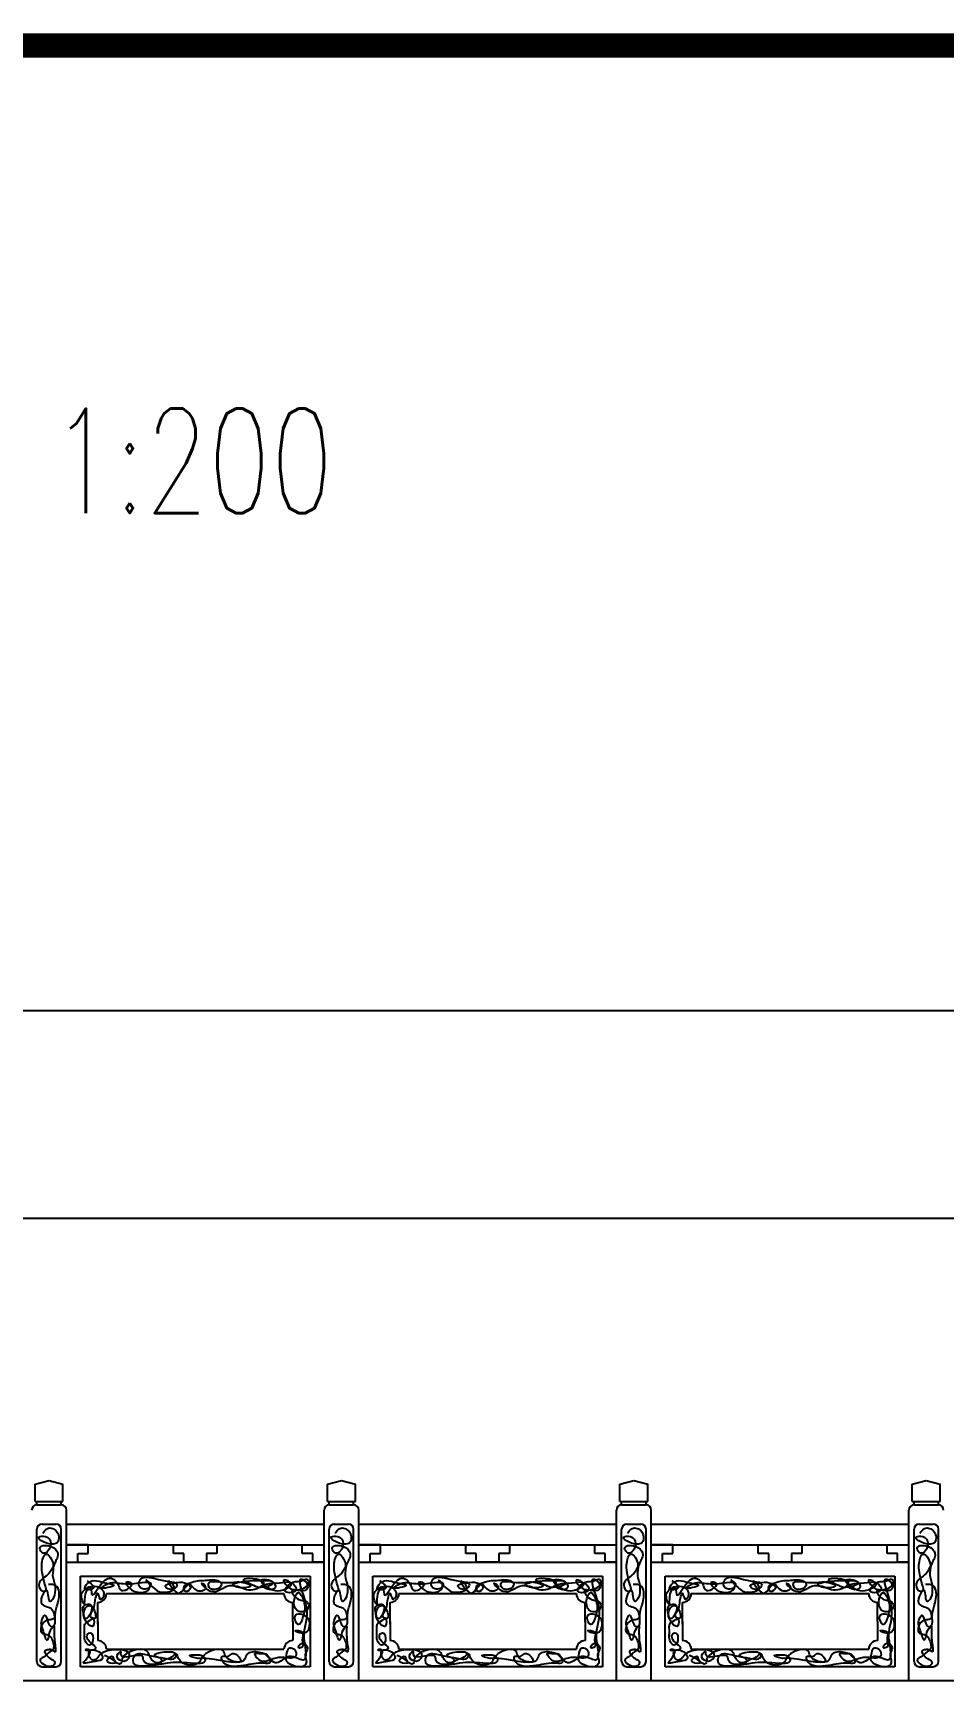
# Model space of a CAD drawing. Header units: millimetres. Extents: x -51 to 12129, y -1309 to -715.
# Drawn here: x 89.78 to 115.93, y -1069.22 to -1021.3 of the extents above; entities that cross this region are included whole.
import ezdxf
from ezdxf.enums import TextEntityAlignment as Align

# ---------------------------------------------------------------- set-up
doc = ezdxf.new("R2010")
doc.units = ezdxf.units.MM
doc.header["$LTSCALE"] = 0.25
for name, color, linetype in [('10', 1, 'Continuous'), ('DIMENSION', 2, 'Continuous'), ('文字', 7, 'Continuous'), ('标注', 4, 'Continuous')]:
    doc.layers.add(name, color=color, linetype=linetype)
doc.styles.get("Standard").update_dxf_attribs({"font": 'simplex1.shx', "width": 0.7, "bigfont": 'hztxt.shx'})
doc.dimstyles.new('比例1：200', dxfattribs={"dimtxt": 3, "dimasz": 2, "dimexe": 2, "dimexo": 1, "dimgap": 0.5, "dimtad": 1, "dimlfac": 20, "dimzin": 13, "dimdsep": 46, "dimtxsty": 'Standard', "dimcen": -0.09, "dimclrd": 256, "dimclre": 256, "dimclrt": 7, "dimaunit": 1, "dimadec": 0, "dimazin": 2, "dimtfac": 0.0005, "dimtix": 1, "dimtmove": 2, "dimatfit": 3, "dimfxl": 0, "dimtolj": 1, "dimtzin": 13, "dimarcsym": 0})

# ---------------------------------------------------------------- blocks, each defined once
blk = doc.blocks.new('*D1219')
at = {"layer": 'Defpoints', "color": 0}
for p in [(148.877, -1049.382), (14.777, -1068.691), (148.877, -1068.691)]:
    blk.add_point(p, dxfattribs=at)
at = {"layer": '标注', "lineweight": -2}
for p, q in [((14.777, -1055.382), (14.777, -1047.382)), ((148.877, -1055.382), (148.877, -1047.382)), ((16.777, -1049.382), (146.877, -1049.382))]:
    blk.add_line(p, q, dxfattribs=at)
at = {"layer": '标注'}
for points in [[(16.777, -1049.049), (16.777, -1049.715), (14.777, -1049.382)], [(146.877, -1049.049), (146.877, -1049.715), (148.877, -1049.382)]]:
    blk.add_solid(points, dxfattribs=at)
at = {"layer": '标注', "color": 7, "insert": (81.827, -1047.382), "char_height": 3, "attachment_point": 5}
blk.add_mtext('\\A1;2682', dxfattribs=at)
blk = doc.blocks.new('*D1222')
at = {"layer": 'Defpoints', "color": 0}
for p in [(131.777, -1055.349), (31.977, -1068.191), (131.777, -1069.191)]:
    blk.add_point(p, dxfattribs=at)
at = {"layer": '标注', "lineweight": -2}
for p, q in [((31.977, -1061.349), (31.977, -1053.349)), ((131.777, -1061.349), (131.777, -1053.349)), ((33.977, -1055.349), (129.777, -1055.349))]:
    blk.add_line(p, q, dxfattribs=at)
at = {"layer": '标注'}
for points in [[(33.977, -1055.015), (33.977, -1055.682), (31.977, -1055.349)], [(129.777, -1055.015), (129.777, -1055.682), (131.777, -1055.349)]]:
    blk.add_solid(points, dxfattribs=at)
at = {"layer": '标注', "color": 7, "insert": (81.877, -1053.349), "char_height": 3, "attachment_point": 5}
blk.add_mtext('\\A1;1996', dxfattribs=at)

msp = doc.modelspace()

# ---------------------------------------------------------------- linework, layer by layer
at = {"const_width": 0.7}
msp.add_lwpolyline([(359.33091, -1021.65472), (-20.66909, -1021.65472), (-20.66909, -1298.65472), (359.33091, -1298.65472), (359.33091, -1021.65472)], dxfattribs=at)
at = {"start_tangent": (-0.0896663, 0.99597186)}
for points in [[(90.04491, -1064.40237), (90.18133, -1064.26607), (90.45418, -1064.36148), (90.42689, -1064.70223), (89.93577, -1064.51141), (90.12676, -1064.49778), (90.27683, -1064.70223), (90.05855, -1064.97483), (89.96305, -1064.83853), (90.34504, -1064.81127), (90.48146, -1065.04298), (90.42689, -1065.19291), (90.18133, -1065.6018), (89.93577, -1065.90166), (90.05855, -1066.06522), (90.1404, -1066.03796), (90.12676, -1065.92892), (90.04491, -1065.6018), (90.01762, -1065.31558), (90.1404, -1065.00209), (90.34504, -1065.30195), (90.3314, -1065.61543), (90.39961, -1065.92892), (90.39961, -1065.96981), (90.35868, -1066.25604), (90.26319, -1066.36508), (90.16769, -1066.05159), (90.00398, -1066.40597), (90.29047, -1066.56953), (90.37232, -1066.73309), (90.37232, -1066.84213), (90.22226, -1066.89665), (90.04491, -1066.99206), (89.99034, -1067.18288), (90.00398, -1067.25103), (90.22226, -1067.3328), (90.26319, -1067.37369), (90.30411, -1067.44184), (90.35868, -1067.59177), (90.35868, -1067.70081), (90.31775, -1067.76896), (90.24954, -1067.80985), (90.09948, -1067.94615), (89.9767, -1068.02793), (90.30411, -1068.21875), (90.39961, -1068.12334), (90.27683, -1068.0143), (90.15405, -1067.90526), (90.11312, -1067.78259), (90.20862, -1067.7417), (90.31775, -1067.75533), (90.39961, -1067.80985), (90.39961, -1067.53725), (90.38597, -1067.34643), (90.38597, -1067.12836), (90.38597, -1067.08747), (90.26319, -1067.19651), (90.20862, -1067.40095), (90.18133, -1067.4691), (90.07219, -1067.23739), (90.01762, -1066.91028), (90.09948, -1066.76035), (90.30411, -1067.08747), (90.38597, -1067.03295), (90.39961, -1066.99206), (90.39961, -1066.8285), (90.44054, -1066.54227), (90.49511, -1066.35145), (90.42689, -1065.91529), (90.20862, -1065.8744)], [(98.44491, -1064.40237), (98.58133, -1064.26607), (98.85418, -1064.36148), (98.82689, -1064.70223), (98.33577, -1064.51141), (98.52676, -1064.49778), (98.67683, -1064.70223), (98.45855, -1064.97483), (98.36305, -1064.83853), (98.74504, -1064.81127), (98.88146, -1065.04298), (98.82689, -1065.19291), (98.58133, -1065.6018), (98.33577, -1065.90166), (98.45855, -1066.06522), (98.5404, -1066.03796), (98.52676, -1065.92892), (98.44491, -1065.6018), (98.41762, -1065.31558), (98.5404, -1065.00209), (98.74504, -1065.30195), (98.7314, -1065.61543), (98.79961, -1065.92892), (98.79961, -1065.96981), (98.75868, -1066.25604), (98.66319, -1066.36508), (98.56769, -1066.05159), (98.40398, -1066.40597), (98.69047, -1066.56953), (98.77232, -1066.73309), (98.77232, -1066.84213), (98.62226, -1066.89665), (98.44491, -1066.99206), (98.39034, -1067.18288), (98.40398, -1067.25103), (98.62226, -1067.3328), (98.66319, -1067.37369), (98.70411, -1067.44184), (98.75868, -1067.59177), (98.75868, -1067.70081), (98.71775, -1067.76896), (98.64954, -1067.80985), (98.49948, -1067.94615), (98.3767, -1068.02793), (98.70411, -1068.21875), (98.79961, -1068.12334), (98.67683, -1068.0143), (98.55405, -1067.90526), (98.51312, -1067.78259), (98.60862, -1067.7417), (98.71775, -1067.75533), (98.79961, -1067.80985), (98.79961, -1067.53725), (98.78597, -1067.34643), (98.78597, -1067.12836), (98.78597, -1067.08747), (98.66319, -1067.19651), (98.60862, -1067.40095), (98.58133, -1067.4691), (98.47219, -1067.23739), (98.41762, -1066.91028), (98.49948, -1066.76035), (98.70411, -1067.08747), (98.78597, -1067.03295), (98.79961, -1066.99206), (98.79961, -1066.8285), (98.84054, -1066.54227), (98.89511, -1066.35145), (98.82689, -1065.91529), (98.60862, -1065.8744)], [(106.84491, -1064.40237), (106.98133, -1064.26607), (107.25418, -1064.36148), (107.22689, -1064.70223), (106.73577, -1064.51141), (106.92676, -1064.49778), (107.07683, -1064.70223), (106.85855, -1064.97483), (106.76305, -1064.83853), (107.14504, -1064.81127), (107.28146, -1065.04298), (107.22689, -1065.19291), (106.98133, -1065.6018), (106.73577, -1065.90166), (106.85855, -1066.06522), (106.9404, -1066.03796), (106.92676, -1065.92892), (106.84491, -1065.6018), (106.81762, -1065.31558), (106.9404, -1065.00209), (107.14504, -1065.30195), (107.1314, -1065.61543), (107.19961, -1065.92892), (107.19961, -1065.96981), (107.15868, -1066.25604), (107.06319, -1066.36508), (106.96769, -1066.05159), (106.80398, -1066.40597), (107.09047, -1066.56953), (107.17232, -1066.73309), (107.17232, -1066.84213), (107.02226, -1066.89665), (106.84491, -1066.99206), (106.79034, -1067.18288), (106.80398, -1067.25103), (107.02226, -1067.3328), (107.06319, -1067.37369), (107.10411, -1067.44184), (107.15868, -1067.59177), (107.15868, -1067.70081), (107.11775, -1067.76896), (107.04954, -1067.80985), (106.89948, -1067.94615), (106.7767, -1068.02793), (107.10411, -1068.21875), (107.19961, -1068.12334), (107.07683, -1068.0143), (106.95405, -1067.90526), (106.91312, -1067.78259), (107.00862, -1067.7417), (107.11775, -1067.75533), (107.19961, -1067.80985), (107.19961, -1067.53725), (107.18597, -1067.34643), (107.18597, -1067.12836), (107.18597, -1067.08747), (107.06319, -1067.19651), (107.00862, -1067.40095), (106.98133, -1067.4691), (106.87219, -1067.23739), (106.81762, -1066.91028), (106.89948, -1066.76035), (107.10411, -1067.08747), (107.18597, -1067.03295), (107.19961, -1066.99206), (107.19961, -1066.8285), (107.24054, -1066.54227), (107.29511, -1066.35145), (107.22689, -1065.91529), (107.00862, -1065.8744)], [(115.24491, -1064.40237), (115.38133, -1064.26607), (115.65418, -1064.36148), (115.62689, -1064.70223), (115.13577, -1064.51141), (115.32676, -1064.49778), (115.47683, -1064.70223), (115.25855, -1064.97483), (115.16305, -1064.83853), (115.54504, -1064.81127), (115.68146, -1065.04298), (115.62689, -1065.19291), (115.38133, -1065.6018), (115.13577, -1065.90166), (115.25855, -1066.06522), (115.3404, -1066.03796), (115.32676, -1065.92892), (115.24491, -1065.6018), (115.21762, -1065.31558), (115.3404, -1065.00209), (115.54504, -1065.30195), (115.5314, -1065.61543), (115.59961, -1065.92892), (115.59961, -1065.96981), (115.55868, -1066.25604), (115.46319, -1066.36508), (115.36769, -1066.05159), (115.20398, -1066.40597), (115.49047, -1066.56953), (115.57232, -1066.73309), (115.57232, -1066.84213), (115.42226, -1066.89665), (115.24491, -1066.99206), (115.19034, -1067.18288), (115.20398, -1067.25103), (115.42226, -1067.3328), (115.46319, -1067.37369), (115.50411, -1067.44184), (115.55868, -1067.59177), (115.55868, -1067.70081), (115.51775, -1067.76896), (115.44954, -1067.80985), (115.29948, -1067.94615), (115.1767, -1068.02793), (115.50411, -1068.21875), (115.59961, -1068.12334), (115.47683, -1068.0143), (115.35405, -1067.90526), (115.31312, -1067.78259), (115.40862, -1067.7417), (115.51775, -1067.75533), (115.59961, -1067.80985), (115.59961, -1067.53725), (115.58597, -1067.34643), (115.58597, -1067.12836), (115.58597, -1067.08747), (115.46319, -1067.19651), (115.40862, -1067.40095), (115.38133, -1067.4691), (115.27219, -1067.23739), (115.21762, -1066.91028), (115.29948, -1066.76035), (115.50411, -1067.08747), (115.58597, -1067.03295), (115.59961, -1066.99206), (115.59961, -1066.8285), (115.64054, -1066.54227), (115.69511, -1066.35145), (115.62689, -1065.91529), (115.40862, -1065.8744)]]:
    msp.add_spline(points, degree=3, dxfattribs=at)
for points in [[(91.32222, -1065.76655), (91.49501, -1065.98235), (91.25742, -1066.00393), (91.33302, -1065.85287), (91.927, -1065.85287), (92.089, -1065.89603), (91.74341, -1065.97156), (91.8514, -1065.88524), (92.36979, -1065.85287), (92.89897, -1065.8205), (93.14737, -1065.85287), (93.09337, -1065.97156), (92.82338, -1065.93919), (92.81258, -1065.80971), (93.66575, -1065.78813), (93.90335, -1065.87445), (93.79535, -1066.01472), (93.56856, -1065.9284), (93.89255, -1065.8205), (94.18414, -1065.85287), (94.29214, -1065.97156), (94.15174, -1066.07946), (94.09774, -1065.98235), (94.33534, -1065.80971), (94.54053, -1065.76655), (94.73493, -1065.75576), (95.11292, -1065.78813), (95.17771, -1065.86366), (95.03732, -1066.01472), (94.83212, -1065.96077), (94.81052, -1065.85287), (95.15611, -1065.80971), (95.45851, -1065.8205), (95.85809, -1065.83129), (96.02009, -1065.91761), (95.8473, -1065.97156), (95.5125, -1065.89603), (96.08489, -1065.76655), (96.50608, -1065.76655), (96.65727, -1065.79892), (96.72207, -1065.97156), (96.51688, -1066.01472), (96.39808, -1065.93919), (96.93807, -1065.8205), (97.19726, -1065.83129), (97.32686, -1066.0363), (97.02446, -1066.07946), (97.18646, -1065.83129), (97.49965, -1065.76655), (97.62925, -1065.72339), (97.62925, -1066.01472), (97.20806, -1066.04709), (97.40245, -1066.30605), (97.65085, -1066.39236), (97.68325, -1066.52184), (97.44565, -1066.66211), (97.26206, -1066.38157), (97.39165, -1066.11183), (97.54285, -1066.3492), (97.52125, -1066.80238), (97.39165, -1067.02897), (97.29446, -1066.7808), (97.62925, -1066.80238), (97.70484, -1067.06134), (97.56445, -1067.27714), (97.30526, -1067.20161), (97.49965, -1067.24477), (97.49965, -1067.47135), (97.49965, -1067.67636), (97.40245, -1067.69794), (97.47805, -1067.56846), (97.65085, -1067.70873), (97.58605, -1067.88137), (97.61845, -1068.05401), (97.59685, -1068.1727), (97.08926, -1068.11875), (97.03526, -1068.04322), (97.04606, -1067.91374), (97.14326, -1067.69794), (97.28366, -1067.75189), (97.31606, -1067.93532), (96.98126, -1067.97848), (96.66807, -1068.01085), (96.45208, -1068.08638), (96.34408, -1068.08638), (96.14969, -1067.85979), (96.31168, -1067.85979), (96.41968, -1067.85979), (96.54928, -1067.97848), (96.57088, -1068.11875), (96.40888, -1068.14033), (95.8257, -1068.20507), (95.19931, -1068.04322), (95.18851, -1067.9569), (95.38291, -1067.93532), (95.4909, -1067.85979), (95.6853, -1067.96769), (95.7177, -1068.01085), (94.83212, -1068.01085), (94.51893, -1068.00006), (94.49733, -1068.00006), (94.25974, -1067.91374), (94.44333, -1067.90295), (94.63773, -1067.92453), (94.71333, -1068.05401), (94.29214, -1068.14033), (93.62256, -1068.14033), (92.63978, -1068.04322), (92.69378, -1067.91374), (93.06097, -1067.90295), (93.44976, -1067.97848), (93.64415, -1068.01085), (93.84935, -1067.98927), (93.88175, -1067.91374), (93.25537, -1067.92453), (93.43896, -1068.01085), (93.46056, -1068.05401), (92.94217, -1068.0648), (92.93137, -1067.97848), (92.29419, -1067.90295), (92.29419, -1067.849), (92.29419, -1067.81663), (92.17539, -1067.91374), (92.30499, -1068.0648), (92.43459, -1068.0648), (92.54258, -1067.94611), (91.67861, -1067.90295), (91.62461, -1067.97848), (91.48421, -1068.05401), (91.38702, -1067.78426), (91.58141, -1067.77347), (91.73261, -1067.88137), (91.76501, -1068.00006), (91.54901, -1068.08638), (91.21422, -1068.12954), (91.37622, -1067.90295), (91.37622, -1067.75189), (91.27902, -1067.75189), (91.55981, -1067.73031), (91.34382, -1067.46056), (91.34382, -1067.29872), (91.40861, -1067.26635), (91.49501, -1067.40661), (91.38702, -1067.62241), (91.25742, -1067.48214), (91.24662, -1067.33109), (91.24662, -1067.12608), (91.25742, -1067.01818), (91.40861, -1066.89949), (91.48421, -1066.86712), (91.49501, -1067.06134), (91.23582, -1066.82396), (91.21422, -1066.70527), (91.21422, -1066.51105), (91.38702, -1066.44631), (91.41941, -1066.4571), (91.27902, -1066.85633), (91.22502, -1066.69448), (91.37622, -1066.47868), (91.55981, -1066.71606), (91.53821, -1066.85633), (91.43021, -1066.81317), (91.50581, -1066.57579), (91.54901, -1066.3492), (91.59221, -1066.17657), (91.61381, -1066.12262), (91.70021, -1066.29526), (91.7974, -1066.20894), (91.76501, -1066.0363), (91.31142, -1066.0363), (91.22502, -1066.43552), (91.16022, -1066.16578), (91.27902, -1066.00393), (91.39781, -1065.94998), (91.45181, -1066.15499), (91.9162, -1065.70181), (92.21859, -1065.89603), (92.27259, -1066.02551), (92.47779, -1066.01472), (92.59658, -1065.84208), (92.44539, -1065.8205), (92.53178, -1065.97156), (92.80178, -1066.10104), (93.07177, -1066.0363), (93.12577, -1065.86366), (93.02857, -1065.75576), (93.26616, -1066.00393), (93.54696, -1066.10104), (93.82775, -1065.94998), (93.65495, -1065.77734), (93.76295, -1065.97156), (93.97895, -1066.12262), (94.25974, -1065.86366), (94.47573, -1066.04709), (94.73493, -1065.94998), (94.61613, -1065.84208), (94.79972, -1066.0363), (95.33971, -1065.9284), (95.6421, -1065.9284), (96.08489, -1066.02551), (96.39808, -1065.8205), (95.8149, -1065.74497), (96.05249, -1065.87445), (96.24688, -1065.94998), (96.65727, -1065.80971), (96.31168, -1065.76655), (96.41968, -1065.89603), (97.04606, -1065.99314), (97.18646, -1065.86366), (96.98126, -1065.74497), (97.21886, -1066.02551), (97.32686, -1066.0363), (97.65085, -1065.86366), (97.49965, -1065.73418), (97.60765, -1066.46789), (97.54285, -1067.34187), (97.58605, -1067.69794), (97.55365, -1068.04322), (97.19726, -1067.94611), (96.92727, -1068.05401), (96.76527, -1068.12954), (96.44128, -1067.89216), (96.26848, -1067.82742), (95.90129, -1067.90295), (95.8365, -1068.04322), (95.5233, -1068.08638), (95.27491, -1067.89216), (95.25331, -1067.81663), (94.72413, -1067.87058), (94.59453, -1068.02164), (94.56213, -1068.08638), (93.94655, -1068.00006), (93.88175, -1067.87058), (93.74135, -1067.96769), (93.55776, -1068.04322), (93.34176, -1068.12954), (93.13657, -1067.97848), (93.08257, -1067.83821), (92.38059, -1067.92453), (92.32659, -1068.01085), (92.29419, -1068.15112), (92.089, -1068.03243), (92.0674, -1067.9569), (91.8838, -1068.0648), (92.1214, -1068.12954), (91.819, -1067.91374)], [(99.72222, -1065.76655), (99.89501, -1065.98235), (99.65742, -1066.00393), (99.73302, -1065.85287), (100.327, -1065.85287), (100.489, -1065.89603), (100.14341, -1065.97156), (100.2514, -1065.88524), (100.76979, -1065.85287), (101.29897, -1065.8205), (101.54737, -1065.85287), (101.49337, -1065.97156), (101.22338, -1065.93919), (101.21258, -1065.80971), (102.06575, -1065.78813), (102.30335, -1065.87445), (102.19535, -1066.01472), (101.96856, -1065.9284), (102.29255, -1065.8205), (102.58414, -1065.85287), (102.69214, -1065.97156), (102.55174, -1066.07946), (102.49774, -1065.98235), (102.73534, -1065.80971), (102.94053, -1065.76655), (103.13493, -1065.75576), (103.51292, -1065.78813), (103.57771, -1065.86366), (103.43732, -1066.01472), (103.23212, -1065.96077), (103.21052, -1065.85287), (103.55611, -1065.80971), (103.85851, -1065.8205), (104.25809, -1065.83129), (104.42009, -1065.91761), (104.2473, -1065.97156), (103.9125, -1065.89603), (104.48489, -1065.76655), (104.90608, -1065.76655), (105.05727, -1065.79892), (105.12207, -1065.97156), (104.91688, -1066.01472), (104.79808, -1065.93919), (105.33807, -1065.8205), (105.59726, -1065.83129), (105.72686, -1066.0363), (105.42446, -1066.07946), (105.58646, -1065.83129), (105.89965, -1065.76655), (106.02925, -1065.72339), (106.02925, -1066.01472), (105.60806, -1066.04709), (105.80245, -1066.30605), (106.05085, -1066.39236), (106.08325, -1066.52184), (105.84565, -1066.66211), (105.66206, -1066.38157), (105.79165, -1066.11183), (105.94285, -1066.3492), (105.92125, -1066.80238), (105.79165, -1067.02897), (105.69446, -1066.7808), (106.02925, -1066.80238), (106.10484, -1067.06134), (105.96445, -1067.27714), (105.70526, -1067.20161), (105.89965, -1067.24477), (105.89965, -1067.47135), (105.89965, -1067.67636), (105.80245, -1067.69794), (105.87805, -1067.56846), (106.05085, -1067.70873), (105.98605, -1067.88137), (106.01845, -1068.05401), (105.99685, -1068.1727), (105.48926, -1068.11875), (105.43526, -1068.04322), (105.44606, -1067.91374), (105.54326, -1067.69794), (105.68366, -1067.75189), (105.71606, -1067.93532), (105.38126, -1067.97848), (105.06807, -1068.01085), (104.85208, -1068.08638), (104.74408, -1068.08638), (104.54969, -1067.85979), (104.71168, -1067.85979), (104.81968, -1067.85979), (104.94928, -1067.97848), (104.97088, -1068.11875), (104.80888, -1068.14033), (104.2257, -1068.20507), (103.59931, -1068.04322), (103.58851, -1067.9569), (103.78291, -1067.93532), (103.8909, -1067.85979), (104.0853, -1067.96769), (104.1177, -1068.01085), (103.23212, -1068.01085), (102.91893, -1068.00006), (102.89733, -1068.00006), (102.65974, -1067.91374), (102.84333, -1067.90295), (103.03773, -1067.92453), (103.11333, -1068.05401), (102.69214, -1068.14033), (102.02256, -1068.14033), (101.03978, -1068.04322), (101.09378, -1067.91374), (101.46097, -1067.90295), (101.84976, -1067.97848), (102.04415, -1068.01085), (102.24935, -1067.98927), (102.28175, -1067.91374), (101.65537, -1067.92453), (101.83896, -1068.01085), (101.86056, -1068.05401), (101.34217, -1068.0648), (101.33137, -1067.97848), (100.69419, -1067.90295), (100.69419, -1067.849), (100.69419, -1067.81663), (100.57539, -1067.91374), (100.70499, -1068.0648), (100.83459, -1068.0648), (100.94258, -1067.94611), (100.07861, -1067.90295), (100.02461, -1067.97848), (99.88421, -1068.05401), (99.78702, -1067.78426), (99.98141, -1067.77347), (100.13261, -1067.88137), (100.16501, -1068.00006), (99.94901, -1068.08638), (99.61422, -1068.12954), (99.77622, -1067.90295), (99.77622, -1067.75189), (99.67902, -1067.75189), (99.95981, -1067.73031), (99.74382, -1067.46056), (99.74382, -1067.29872), (99.80861, -1067.26635), (99.89501, -1067.40661), (99.78702, -1067.62241), (99.65742, -1067.48214), (99.64662, -1067.33109), (99.64662, -1067.12608), (99.65742, -1067.01818), (99.80861, -1066.89949), (99.88421, -1066.86712), (99.89501, -1067.06134), (99.63582, -1066.82396), (99.61422, -1066.70527), (99.61422, -1066.51105), (99.78702, -1066.44631), (99.81941, -1066.4571), (99.67902, -1066.85633), (99.62502, -1066.69448), (99.77622, -1066.47868), (99.95981, -1066.71606), (99.93821, -1066.85633), (99.83021, -1066.81317), (99.90581, -1066.57579), (99.94901, -1066.3492), (99.99221, -1066.17657), (100.01381, -1066.12262), (100.10021, -1066.29526), (100.1974, -1066.20894), (100.16501, -1066.0363), (99.71142, -1066.0363), (99.62502, -1066.43552), (99.56022, -1066.16578), (99.67902, -1066.00393), (99.79781, -1065.94998), (99.85181, -1066.15499), (100.3162, -1065.70181), (100.61859, -1065.89603), (100.67259, -1066.02551), (100.87779, -1066.01472), (100.99658, -1065.84208), (100.84539, -1065.8205), (100.93178, -1065.97156), (101.20178, -1066.10104), (101.47177, -1066.0363), (101.52577, -1065.86366), (101.42857, -1065.75576), (101.66616, -1066.00393), (101.94696, -1066.10104), (102.22775, -1065.94998), (102.05495, -1065.77734), (102.16295, -1065.97156), (102.37895, -1066.12262), (102.65974, -1065.86366), (102.87573, -1066.04709), (103.13493, -1065.94998), (103.01613, -1065.84208), (103.19972, -1066.0363), (103.73971, -1065.9284), (104.0421, -1065.9284), (104.48489, -1066.02551), (104.79808, -1065.8205), (104.2149, -1065.74497), (104.45249, -1065.87445), (104.64688, -1065.94998), (105.05727, -1065.80971), (104.71168, -1065.76655), (104.81968, -1065.89603), (105.44606, -1065.99314), (105.58646, -1065.86366), (105.38126, -1065.74497), (105.61886, -1066.02551), (105.72686, -1066.0363), (106.05085, -1065.86366), (105.89965, -1065.73418), (106.00765, -1066.46789), (105.94285, -1067.34187), (105.98605, -1067.69794), (105.95365, -1068.04322), (105.59726, -1067.94611), (105.32727, -1068.05401), (105.16527, -1068.12954), (104.84128, -1067.89216), (104.66848, -1067.82742), (104.30129, -1067.90295), (104.2365, -1068.04322), (103.9233, -1068.08638), (103.67491, -1067.89216), (103.65331, -1067.81663), (103.12413, -1067.87058), (102.99453, -1068.02164), (102.96213, -1068.08638), (102.34655, -1068.00006), (102.28175, -1067.87058), (102.14135, -1067.96769), (101.95776, -1068.04322), (101.74176, -1068.12954), (101.53657, -1067.97848), (101.48257, -1067.83821), (100.78059, -1067.92453), (100.72659, -1068.01085), (100.69419, -1068.15112), (100.489, -1068.03243), (100.4674, -1067.9569), (100.2838, -1068.0648), (100.5214, -1068.12954), (100.219, -1067.91374)], [(108.12222, -1065.76655), (108.29501, -1065.98235), (108.05742, -1066.00393), (108.13302, -1065.85287), (108.727, -1065.85287), (108.889, -1065.89603), (108.54341, -1065.97156), (108.6514, -1065.88524), (109.16979, -1065.85287), (109.69897, -1065.8205), (109.94737, -1065.85287), (109.89337, -1065.97156), (109.62338, -1065.93919), (109.61258, -1065.80971), (110.46575, -1065.78813), (110.70335, -1065.87445), (110.59535, -1066.01472), (110.36856, -1065.9284), (110.69255, -1065.8205), (110.98414, -1065.85287), (111.09214, -1065.97156), (110.95174, -1066.07946), (110.89774, -1065.98235), (111.13534, -1065.80971), (111.34053, -1065.76655), (111.53493, -1065.75576), (111.91292, -1065.78813), (111.97771, -1065.86366), (111.83732, -1066.01472), (111.63212, -1065.96077), (111.61052, -1065.85287), (111.95611, -1065.80971), (112.25851, -1065.8205), (112.65809, -1065.83129), (112.82009, -1065.91761), (112.6473, -1065.97156), (112.3125, -1065.89603), (112.88489, -1065.76655), (113.30608, -1065.76655), (113.45727, -1065.79892), (113.52207, -1065.97156), (113.31688, -1066.01472), (113.19808, -1065.93919), (113.73807, -1065.8205), (113.99726, -1065.83129), (114.12686, -1066.0363), (113.82446, -1066.07946), (113.98646, -1065.83129), (114.29965, -1065.76655), (114.42925, -1065.72339), (114.42925, -1066.01472), (114.00806, -1066.04709), (114.20245, -1066.30605), (114.45085, -1066.39236), (114.48325, -1066.52184), (114.24565, -1066.66211), (114.06206, -1066.38157), (114.19165, -1066.11183), (114.34285, -1066.3492), (114.32125, -1066.80238), (114.19165, -1067.02897), (114.09446, -1066.7808), (114.42925, -1066.80238), (114.50484, -1067.06134), (114.36445, -1067.27714), (114.10526, -1067.20161), (114.29965, -1067.24477), (114.29965, -1067.47135), (114.29965, -1067.67636), (114.20245, -1067.69794), (114.27805, -1067.56846), (114.45085, -1067.70873), (114.38605, -1067.88137), (114.41845, -1068.05401), (114.39685, -1068.1727), (113.88926, -1068.11875), (113.83526, -1068.04322), (113.84606, -1067.91374), (113.94326, -1067.69794), (114.08366, -1067.75189), (114.11606, -1067.93532), (113.78126, -1067.97848), (113.46807, -1068.01085), (113.25208, -1068.08638), (113.14408, -1068.08638), (112.94969, -1067.85979), (113.11168, -1067.85979), (113.21968, -1067.85979), (113.34928, -1067.97848), (113.37088, -1068.11875), (113.20888, -1068.14033), (112.6257, -1068.20507), (111.99931, -1068.04322), (111.98851, -1067.9569), (112.18291, -1067.93532), (112.2909, -1067.85979), (112.4853, -1067.96769), (112.5177, -1068.01085), (111.63212, -1068.01085), (111.31893, -1068.00006), (111.29733, -1068.00006), (111.05974, -1067.91374), (111.24333, -1067.90295), (111.43773, -1067.92453), (111.51333, -1068.05401), (111.09214, -1068.14033), (110.42256, -1068.14033), (109.43978, -1068.04322), (109.49378, -1067.91374), (109.86097, -1067.90295), (110.24976, -1067.97848), (110.44415, -1068.01085), (110.64935, -1067.98927), (110.68175, -1067.91374), (110.05537, -1067.92453), (110.23896, -1068.01085), (110.26056, -1068.05401), (109.74217, -1068.0648), (109.73137, -1067.97848), (109.09419, -1067.90295), (109.09419, -1067.849), (109.09419, -1067.81663), (108.97539, -1067.91374), (109.10499, -1068.0648), (109.23459, -1068.0648), (109.34258, -1067.94611), (108.47861, -1067.90295), (108.42461, -1067.97848), (108.28421, -1068.05401), (108.18702, -1067.78426), (108.38141, -1067.77347), (108.53261, -1067.88137), (108.56501, -1068.00006), (108.34901, -1068.08638), (108.01422, -1068.12954), (108.17622, -1067.90295), (108.17622, -1067.75189), (108.07902, -1067.75189), (108.35981, -1067.73031), (108.14382, -1067.46056), (108.14382, -1067.29872), (108.20861, -1067.26635), (108.29501, -1067.40661), (108.18702, -1067.62241), (108.05742, -1067.48214), (108.04662, -1067.33109), (108.04662, -1067.12608), (108.05742, -1067.01818), (108.20861, -1066.89949), (108.28421, -1066.86712), (108.29501, -1067.06134), (108.03582, -1066.82396), (108.01422, -1066.70527), (108.01422, -1066.51105), (108.18702, -1066.44631), (108.21941, -1066.4571), (108.07902, -1066.85633), (108.02502, -1066.69448), (108.17622, -1066.47868), (108.35981, -1066.71606), (108.33821, -1066.85633), (108.23021, -1066.81317), (108.30581, -1066.57579), (108.34901, -1066.3492), (108.39221, -1066.17657), (108.41381, -1066.12262), (108.50021, -1066.29526), (108.5974, -1066.20894), (108.56501, -1066.0363), (108.11142, -1066.0363), (108.02502, -1066.43552), (107.96022, -1066.16578), (108.07902, -1066.00393), (108.19781, -1065.94998), (108.25181, -1066.15499), (108.7162, -1065.70181), (109.01859, -1065.89603), (109.07259, -1066.02551), (109.27779, -1066.01472), (109.39658, -1065.84208), (109.24539, -1065.8205), (109.33178, -1065.97156), (109.60178, -1066.10104), (109.87177, -1066.0363), (109.92577, -1065.86366), (109.82857, -1065.75576), (110.06616, -1066.00393), (110.34696, -1066.10104), (110.62775, -1065.94998), (110.45495, -1065.77734), (110.56295, -1065.97156), (110.77895, -1066.12262), (111.05974, -1065.86366), (111.27573, -1066.04709), (111.53493, -1065.94998), (111.41613, -1065.84208), (111.59972, -1066.0363), (112.13971, -1065.9284), (112.4421, -1065.9284), (112.88489, -1066.02551), (113.19808, -1065.8205), (112.6149, -1065.74497), (112.85249, -1065.87445), (113.04688, -1065.94998), (113.45727, -1065.80971), (113.11168, -1065.76655), (113.21968, -1065.89603), (113.84606, -1065.99314), (113.98646, -1065.86366), (113.78126, -1065.74497), (114.01886, -1066.02551), (114.12686, -1066.0363), (114.45085, -1065.86366), (114.29965, -1065.73418), (114.40765, -1066.46789), (114.34285, -1067.34187), (114.38605, -1067.69794), (114.35365, -1068.04322), (113.99726, -1067.94611), (113.72727, -1068.05401), (113.56527, -1068.12954), (113.24128, -1067.89216), (113.06848, -1067.82742), (112.70129, -1067.90295), (112.6365, -1068.04322), (112.3233, -1068.08638), (112.07491, -1067.89216), (112.05331, -1067.81663), (111.52413, -1067.87058), (111.39453, -1068.02164), (111.36213, -1068.08638), (110.74655, -1068.00006), (110.68175, -1067.87058), (110.54135, -1067.96769), (110.35776, -1068.04322), (110.14176, -1068.12954), (109.93657, -1067.97848), (109.88257, -1067.83821), (109.18059, -1067.92453), (109.12659, -1068.01085), (109.09419, -1068.15112), (108.889, -1068.03243), (108.8674, -1067.9569), (108.6838, -1068.0648), (108.9214, -1068.12954), (108.619, -1067.91374)]]:
    msp.add_spline(points, degree=3)
at = {"layer": '10', "linetype": 'Continuous'}
for p, q in [((89.82687, -1062.99042), (90.22687, -1062.89042)), ((89.82687, -1063.49042), (89.82687, -1062.99042)), ((90.22687, -1062.89042), (90.62687, -1062.99042)), ((90.62687, -1063.49042), (90.62687, -1062.99042)), ((98.22687, -1062.99042), (98.62687, -1062.89042)), ((98.22687, -1063.49042), (98.22687, -1062.99042)), ((98.62687, -1062.89042), (99.02687, -1062.99042)), ((99.02687, -1063.49042), (99.02687, -1062.99042)), ((106.62687, -1062.99042), (107.02687, -1062.89042)), ((106.62687, -1063.49042), (106.62687, -1062.99042)), ((107.02687, -1062.89042), (107.42687, -1062.99042)), ((107.42687, -1063.49042), (107.42687, -1062.99042)), ((115.02687, -1062.99042), (115.42687, -1062.89042)), ((115.02687, -1063.49042), (115.02687, -1062.99042)), ((115.42687, -1062.89042), (115.82687, -1062.99042)), ((115.82687, -1063.49042), (115.82687, -1062.99042)), ((89.82687, -1063.49042), (89.87687, -1063.49042)), ((89.87687, -1063.59042), (89.87687, -1063.49042)), ((89.87687, -1063.49042), (90.57687, -1063.49042)), ((89.87687, -1063.59042), (90.57687, -1063.59042)), ((90.57687, -1063.59042), (90.57687, -1063.49042)), ((90.57687, -1063.49042), (90.62687, -1063.49042)), ((98.22687, -1063.49042), (98.27687, -1063.49042)), ((98.27687, -1063.49042), (98.97687, -1063.49042)), ((98.27687, -1063.59042), (98.27687, -1063.49042)), ((98.27687, -1063.59042), (98.97687, -1063.59042)), ((98.97687, -1063.49042), (99.02687, -1063.49042)), ((98.97687, -1063.59042), (98.97687, -1063.49042)), ((106.62687, -1063.49042), (106.67687, -1063.49042)), ((106.67687, -1063.59042), (106.67687, -1063.49042)), ((106.67687, -1063.49042), (107.37687, -1063.49042)), ((106.67687, -1063.59042), (107.37687, -1063.59042)), ((107.37687, -1063.59042), (107.37687, -1063.49042)), ((107.37687, -1063.49042), (107.42687, -1063.49042)), ((115.02687, -1063.49042), (115.07687, -1063.49042)), ((115.07687, -1063.49042), (115.77687, -1063.49042)), ((115.07687, -1063.59042), (115.07687, -1063.49042)), ((115.07687, -1063.59042), (115.77687, -1063.59042)), ((115.77687, -1063.49042), (115.82687, -1063.49042)), ((115.77687, -1063.59042), (115.77687, -1063.49042)), ((90.72687, -1068.64042), (90.72687, -1063.74042)), ((98.12687, -1068.64042), (98.12687, -1063.74042)), ((99.12687, -1068.64042), (99.12687, -1063.74042)), ((106.52687, -1068.64042), (106.52687, -1063.74042)), ((107.52687, -1068.64042), (107.52687, -1063.74042)), ((114.92687, -1068.64042), (114.92687, -1063.74042)), ((90.72687, -1064.14042), (98.12687, -1064.14042)), ((99.12687, -1064.14042), (106.52687, -1064.14042)), ((107.52687, -1064.14042), (114.92687, -1064.14042)), ((90.72687, -1064.74042), (98.12687, -1064.74042)), ((99.12687, -1064.74042), (106.52687, -1064.74042)), ((107.52687, -1064.74042), (114.92687, -1064.74042)), ((90.72687, -1065.24042), (98.12687, -1065.24042)), ((99.12687, -1065.24042), (106.52687, -1065.24042)), ((107.52687, -1065.24042), (114.92687, -1065.24042)), ((13.62687, -1068.64042), (150.02687, -1068.64042))]:
    msp.add_line(p, q, dxfattribs=at)
for centre, start, end in [((89.87687, -1063.74042), 90, 180), ((90.57687, -1063.74042), 0, 90), ((98.27687, -1063.74042), 90, 180), ((98.97687, -1063.74042), 0, 90), ((106.67687, -1063.74042), 90, 180), ((107.37687, -1063.74042), 0, 90), ((115.07687, -1063.74042), 90, 180), ((115.77687, -1063.74042), 0, 90)]:
    msp.add_arc(centre, 0.15, start, end, dxfattribs=at)
at = {"layer": 'DIMENSION', "color": 6}
for p, q in [((89.87687, -1068.09042), (89.87687, -1064.29042)), ((90.02687, -1064.14042), (90.42687, -1064.14042)), ((90.57687, -1068.09042), (90.57687, -1064.29042)), ((98.27687, -1068.09042), (98.27687, -1064.29042)), ((98.42687, -1064.14042), (98.82687, -1064.14042)), ((98.97687, -1068.09042), (98.97687, -1064.29042)), ((106.67687, -1068.09042), (106.67687, -1064.29042)), ((106.82687, -1064.14042), (107.22687, -1064.14042)), ((107.37687, -1068.09042), (107.37687, -1064.29042)), ((115.07687, -1068.09042), (115.07687, -1064.29042)), ((115.22687, -1064.14042), (115.62687, -1064.14042)), ((115.77687, -1068.09042), (115.77687, -1064.29042)), ((91.35187, -1064.74042), (90.72687, -1064.74042)), ((91.05187, -1064.99042), (91.35187, -1064.99042)), ((91.05187, -1065.24042), (91.05187, -1064.99042)), ((91.35187, -1064.99042), (91.35187, -1064.74042)), ((93.80187, -1064.99042), (93.80187, -1064.74042)), ((93.80187, -1064.74042), (95.05187, -1064.74042)), ((94.10187, -1064.99042), (93.80187, -1064.99042)), ((94.10187, -1065.24042), (94.10187, -1064.99042)), ((95.05187, -1064.99042), (94.75187, -1064.99042)), ((94.75187, -1064.99042), (94.75187, -1065.24042)), ((95.05187, -1064.74042), (95.05187, -1064.99042)), ((97.50187, -1064.99042), (97.50187, -1064.74042)), ((97.80187, -1064.99042), (97.50187, -1064.99042)), ((97.80187, -1065.24042), (97.80187, -1064.99042)), ((99.75187, -1064.74042), (99.12687, -1064.74042)), ((99.45187, -1065.24042), (99.45187, -1064.99042)), ((99.45187, -1064.99042), (99.75187, -1064.99042)), ((99.75187, -1064.99042), (99.75187, -1064.74042)), ((102.20187, -1064.74042), (103.45187, -1064.74042)), ((102.20187, -1064.99042), (102.20187, -1064.74042)), ((102.50187, -1064.99042), (102.20187, -1064.99042)), ((102.50187, -1065.24042), (102.50187, -1064.99042)), ((103.15187, -1064.99042), (103.15187, -1065.24042)), ((103.45187, -1064.99042), (103.15187, -1064.99042)), ((103.45187, -1064.74042), (103.45187, -1064.99042)), ((105.90187, -1064.74042), (106.52687, -1064.74042)), ((105.90187, -1064.99042), (105.90187, -1064.74042)), ((106.20187, -1064.99042), (105.90187, -1064.99042)), ((106.20187, -1065.24042), (106.20187, -1064.99042)), ((108.15187, -1064.74042), (107.52687, -1064.74042)), ((107.85187, -1064.99042), (108.15187, -1064.99042)), ((107.85187, -1065.24042), (107.85187, -1064.99042)), ((108.15187, -1064.99042), (108.15187, -1064.74042)), ((110.60187, -1064.99042), (110.60187, -1064.74042)), ((110.60187, -1064.74042), (111.85187, -1064.74042)), ((110.90187, -1064.99042), (110.60187, -1064.99042)), ((110.90187, -1065.24042), (110.90187, -1064.99042)), ((111.85187, -1064.99042), (111.55187, -1064.99042)), ((111.55187, -1064.99042), (111.55187, -1065.24042)), ((111.85187, -1064.74042), (111.85187, -1064.99042)), ((114.30187, -1064.99042), (114.30187, -1064.74042)), ((114.60187, -1064.99042), (114.30187, -1064.99042)), ((114.60187, -1065.24042), (114.60187, -1064.99042)), ((90.72687, -1065.24042), (91.05187, -1065.24042)), ((94.75187, -1065.24042), (94.10187, -1065.24042)), ((98.12687, -1065.24042), (97.80187, -1065.24042)), ((99.12687, -1065.24042), (99.45187, -1065.24042)), ((103.15187, -1065.24042), (102.50187, -1065.24042)), ((106.52687, -1065.24042), (106.20187, -1065.24042)), ((107.52687, -1065.24042), (107.85187, -1065.24042)), ((111.55187, -1065.24042), (110.90187, -1065.24042)), ((114.92687, -1065.24042), (114.60187, -1065.24042)), ((91.12687, -1068.24042), (91.12687, -1065.64042)), ((91.12687, -1065.64042), (97.72687, -1065.64042)), ((97.72687, -1065.64042), (97.72687, -1068.24042)), ((99.52687, -1065.64042), (106.12687, -1065.64042)), ((99.52687, -1068.24042), (99.52687, -1065.64042)), ((106.12687, -1065.64042), (106.12687, -1068.24042)), ((107.92687, -1068.24042), (107.92687, -1065.64042)), ((107.92687, -1065.64042), (114.52687, -1065.64042)), ((114.52687, -1065.64042), (114.52687, -1068.24042)), ((91.62687, -1066.64042), (91.62687, -1066.39042)), ((91.87687, -1066.14042), (96.97687, -1066.14042)), ((93.72687, -1066.14042), (95.12687, -1066.14042)), ((97.22687, -1066.64042), (97.22687, -1066.39042)), ((100.02687, -1066.64042), (100.02687, -1066.39042)), ((100.27687, -1066.14042), (105.37687, -1066.14042)), ((102.12687, -1066.14042), (103.52687, -1066.14042)), ((105.62687, -1066.64042), (105.62687, -1066.39042)), ((108.42687, -1066.64042), (108.42687, -1066.39042)), ((108.67687, -1066.14042), (113.77687, -1066.14042)), ((110.52687, -1066.14042), (111.92687, -1066.14042)), ((114.02687, -1066.64042), (114.02687, -1066.39042)), ((91.62687, -1066.94042), (91.62687, -1066.64042)), ((91.62687, -1066.94042), (91.62687, -1066.64042)), ((91.62687, -1067.01731), (91.62687, -1066.71731)), ((91.62687, -1067.01731), (91.62687, -1066.71731)), ((91.62687, -1066.94042), (91.62687, -1067.24042)), ((91.62687, -1066.94042), (91.62687, -1067.24042)), ((97.22687, -1066.94042), (97.22687, -1066.64042)), ((97.22687, -1066.94042), (97.22687, -1067.24042)), ((100.02687, -1066.94042), (100.02687, -1066.64042)), ((100.02687, -1066.94042), (100.02687, -1066.64042)), ((100.02687, -1067.01731), (100.02687, -1066.71731)), ((100.02687, -1067.01731), (100.02687, -1066.71731)), ((100.02687, -1066.94042), (100.02687, -1067.24042)), ((100.02687, -1066.94042), (100.02687, -1067.24042)), ((105.62687, -1066.94042), (105.62687, -1066.64042)), ((105.62687, -1066.94042), (105.62687, -1067.24042)), ((108.42687, -1066.94042), (108.42687, -1066.64042)), ((108.42687, -1066.94042), (108.42687, -1066.64042)), ((108.42687, -1067.01731), (108.42687, -1066.71731)), ((108.42687, -1067.01731), (108.42687, -1066.71731)), ((108.42687, -1066.94042), (108.42687, -1067.24042)), ((108.42687, -1066.94042), (108.42687, -1067.24042)), ((114.02687, -1066.94042), (114.02687, -1066.64042)), ((114.02687, -1066.94042), (114.02687, -1067.24042)), ((91.62687, -1067.01731), (91.62687, -1067.31731)), ((91.62687, -1067.24042), (91.62687, -1067.49042)), ((97.22687, -1067.24042), (97.22687, -1067.49042)), ((100.02687, -1067.01731), (100.02687, -1067.31731)), ((100.02687, -1067.24042), (100.02687, -1067.49042)), ((105.62687, -1067.24042), (105.62687, -1067.49042)), ((108.42687, -1067.01731), (108.42687, -1067.31731)), ((108.42687, -1067.24042), (108.42687, -1067.49042)), ((114.02687, -1067.24042), (114.02687, -1067.49042)), ((91.87687, -1067.74042), (96.97687, -1067.74042)), ((93.72687, -1067.74042), (95.12687, -1067.74042)), ((100.27687, -1067.74042), (105.37687, -1067.74042)), ((102.12687, -1067.74042), (103.52687, -1067.74042)), ((108.67687, -1067.74042), (113.77687, -1067.74042)), ((110.52687, -1067.74042), (111.92687, -1067.74042)), ((90.02687, -1068.24042), (90.42687, -1068.24042)), ((97.72687, -1068.24042), (91.12687, -1068.24042)), ((98.42687, -1068.24042), (98.82687, -1068.24042)), ((106.12687, -1068.24042), (99.52687, -1068.24042)), ((106.82687, -1068.24042), (107.22687, -1068.24042)), ((114.52687, -1068.24042), (107.92687, -1068.24042)), ((115.22687, -1068.24042), (115.62687, -1068.24042))]:
    msp.add_line(p, q, dxfattribs=at)
at = {"layer": 'DIMENSION', "color": 7}
for p, q in [((97.50187, -1064.74042), (98.12687, -1064.74042)), ((114.30187, -1064.74042), (114.92687, -1064.74042))]:
    msp.add_line(p, q, dxfattribs=at)
at = {"layer": 'DIMENSION', "color": 6}
for centre, radius, start, end in [((90.02687, -1064.29042), 0.15, 90, 180), ((90.42687, -1064.29042), 0.15, 0, 90), ((98.42687, -1064.29042), 0.15, 90, 180), ((98.82687, -1064.29042), 0.15, 0, 90), ((106.82687, -1064.29042), 0.15, 90, 180), ((107.22687, -1064.29042), 0.15, 0, 90), ((115.22687, -1064.29042), 0.15, 90, 180), ((115.62687, -1064.29042), 0.15, 0, 90), ((91.62687, -1066.14042), 0.25, 270, 0), ((97.22687, -1066.14042), 0.25, 180, 270), ((100.02687, -1066.14042), 0.25, 270, 0), ((105.62687, -1066.14042), 0.25, 180, 270), ((108.42687, -1066.14042), 0.25, 270, 0), ((114.02687, -1066.14042), 0.25, 180, 270), ((91.62687, -1067.74042), 0.25, 0, 90), ((97.22687, -1067.74042), 0.25, 90, 180), ((100.02687, -1067.74042), 0.25, 0, 90), ((105.62687, -1067.74042), 0.25, 90, 180), ((108.42687, -1067.74042), 0.25, 0, 90), ((114.02687, -1067.74042), 0.25, 90, 180), ((90.02687, -1068.09042), 0.15, 180, 270), ((90.42687, -1068.09042), 0.15, 270, 0), ((98.42687, -1068.09042), 0.15, 180, 270), ((98.82687, -1068.09042), 0.15, 270, 0), ((106.82687, -1068.09042), 0.15, 180, 270), ((107.22687, -1068.09042), 0.15, 270, 0), ((115.22687, -1068.09042), 0.15, 180, 270), ((115.62687, -1068.09042), 0.15, 270, 0)]:
    msp.add_arc(centre, radius, start, end, dxfattribs=at)

# ---------------------------------------------------------------- texts
at = {"layer": '文字', "width": 0.7}
msp.add_text('1:200', height=3, dxfattribs=at).set_placement((94.34545, -1033.58825), align=Align.MIDDLE_CENTER)

# ---------------------------------------------------------------- dimensions: what is measured, and where the dimension line sits
at = {"layer": '标注'}
for base, p1, p2, picture, middle in [((148.87687, -1049.38194), (14.77687, -1068.69066), (148.87687, -1068.69066), '*D1219', (81.82687, -1047.38194)), ((131.77687, -1055.3486), (31.97687, -1068.19066), (131.77687, -1069.19066), '*D1222', (81.87687, -1053.3486))]:
    dim = msp.add_linear_dim(base=base, p1=p1, p2=p2, dimstyle='比例1：200', dxfattribs=at)
    dim.commit()
    dim.dimension.update_dxf_attribs({"geometry": picture, "text_midpoint": middle})

doc.saveas('drawing.dxf')
